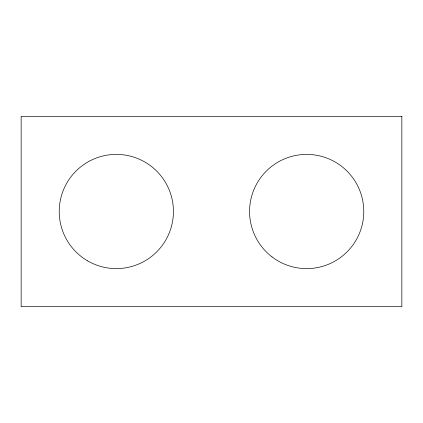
<?xml version="1.0" encoding="UTF-8"?>
<svg xmlns="http://www.w3.org/2000/svg" width="423" height="423" viewBox="0 0 423 423"><rect width="100%" height="100%" fill="white"/><g stroke="black" fill="none" stroke-linecap="round" stroke-linejoin="round"><path stroke-width="0.63" d="M401.85 116.325L21.15 116.325L21.15 306.675L401.85 306.675L401.85 116.325M87.773 260.954A57.105 57.105 0 0 0 173.43 211.5A57.105 57.105 0 0 0 87.773 162.046A57.105 57.105 0 0 0 87.773 260.954M272.037 256.904A57.105 57.105 0 0 0 363.309 218.797A57.105 57.105 0 0 0 284.674 158.805A57.105 57.105 0 0 0 272.037 256.904"/></g></svg>
